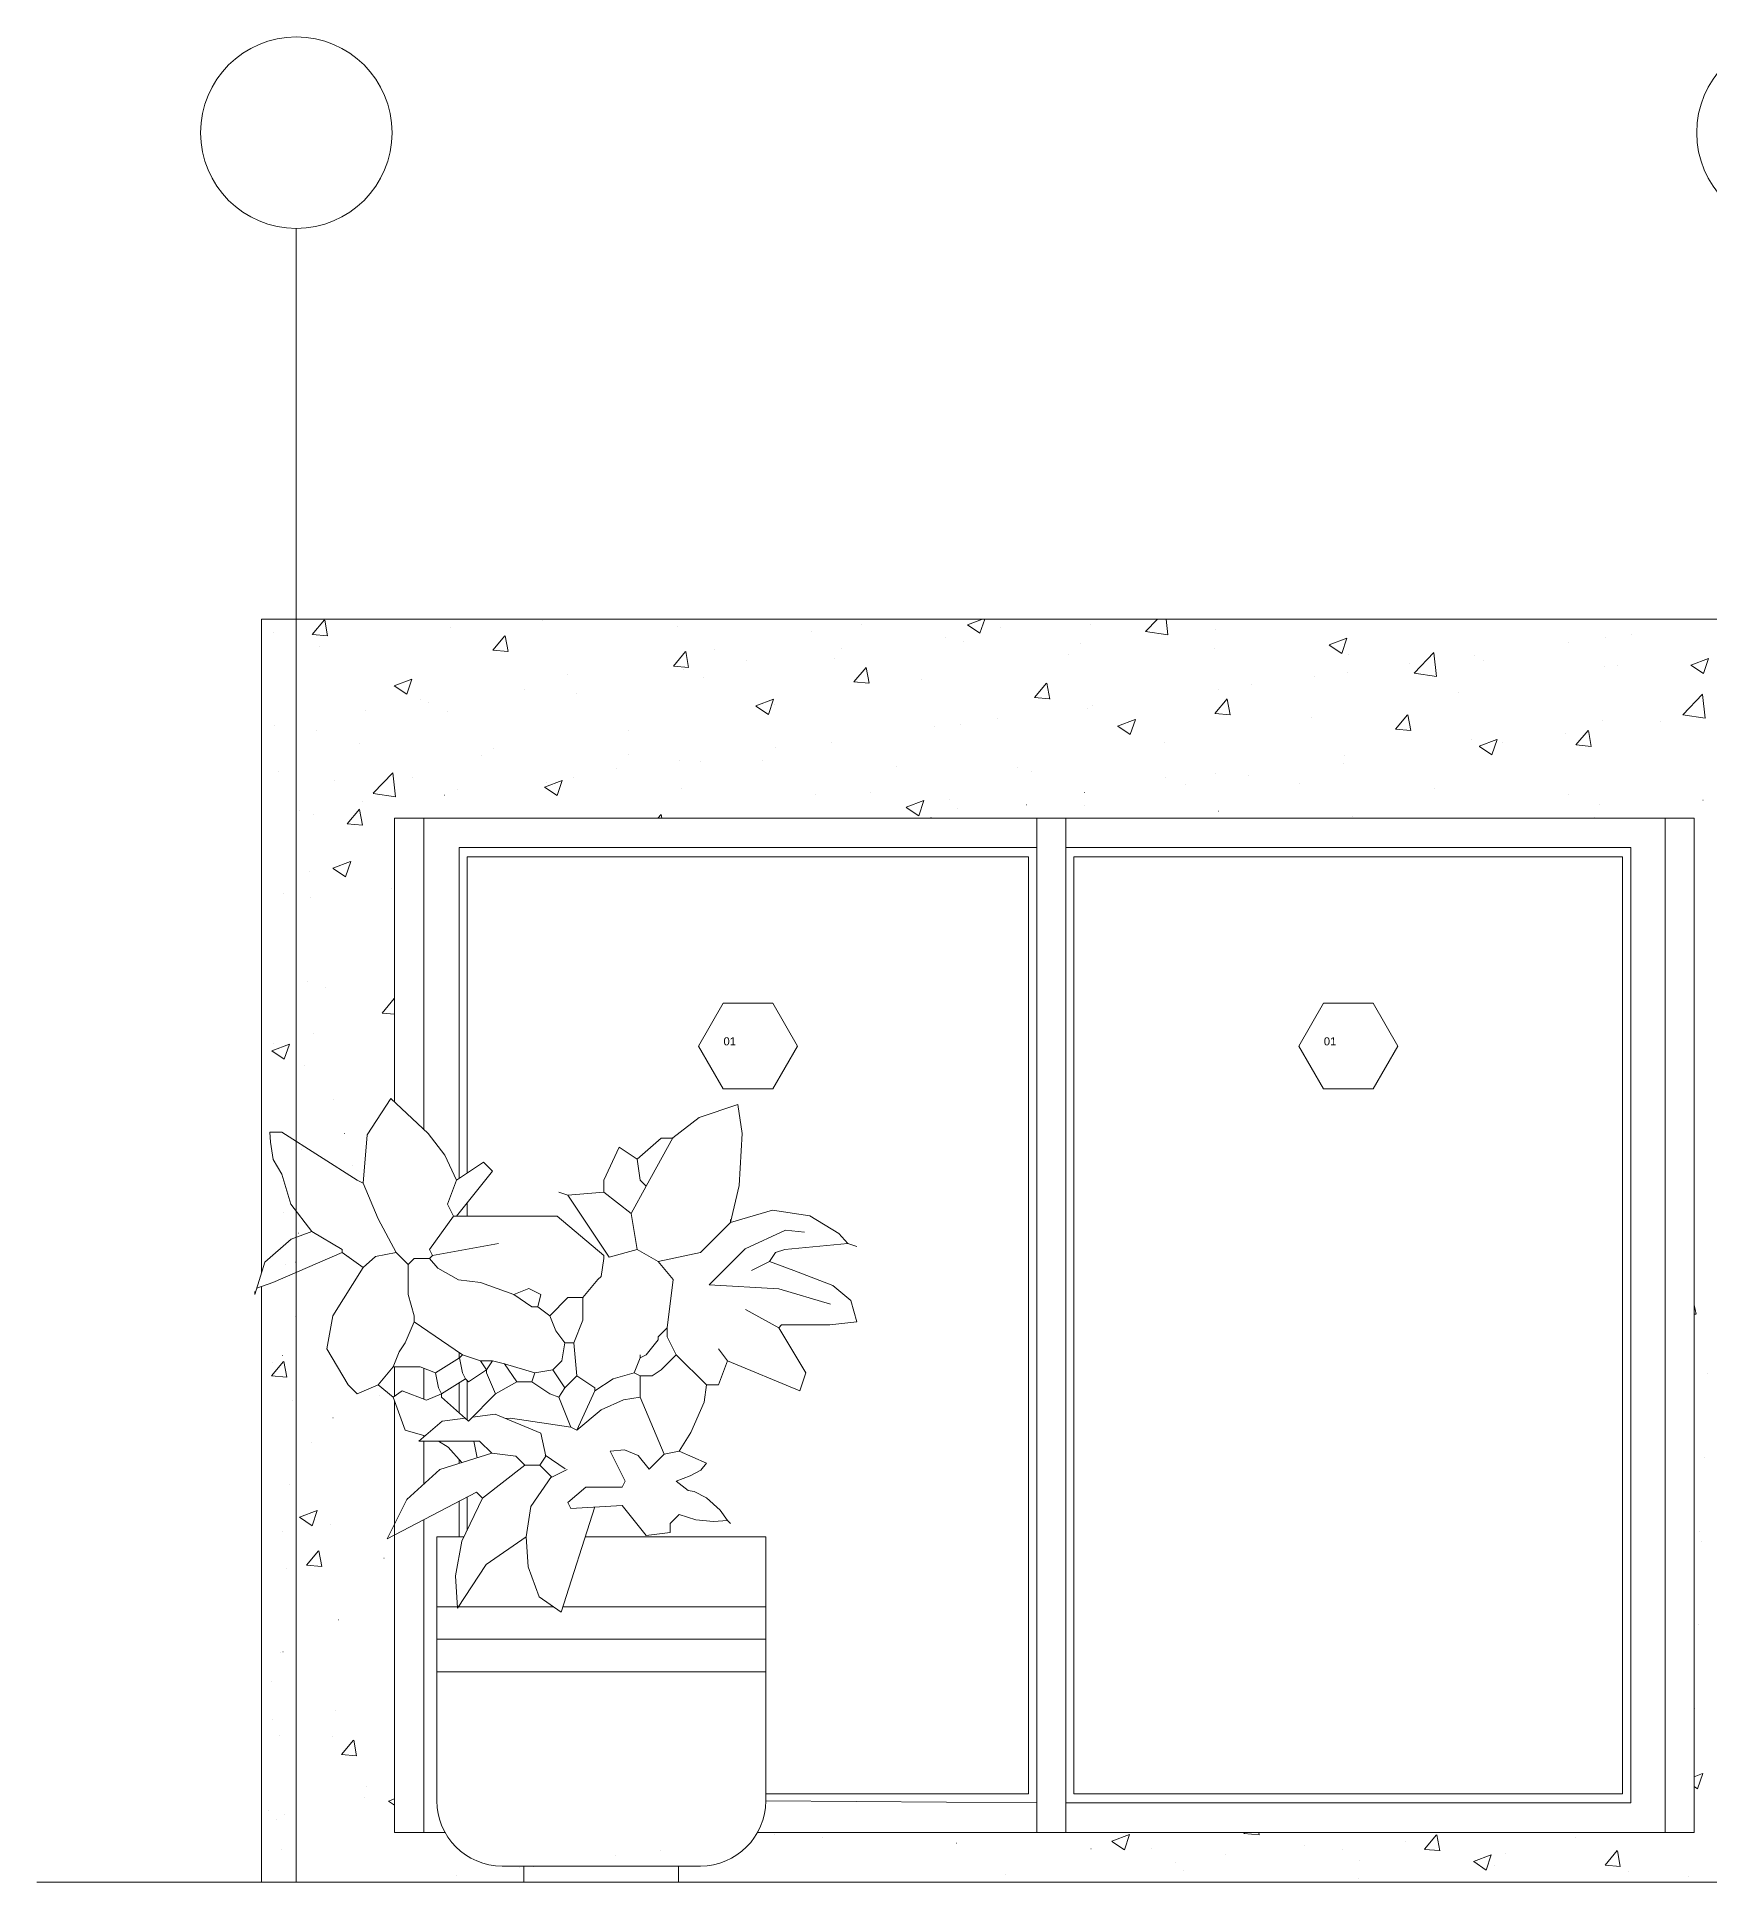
# Model space of a CAD drawing. Header units: centimetres. Extents: x -16179 to 12840, y -10704 to 3856.
# Drawn here: x 10032.6 to 10370.1, y -5198.5 to -4826.1 of the extents above; entities that cross this region are included whole.
import ezdxf

# ---------------------------------------------------------------- set-up
doc = ezdxf.new("R2010")
doc.units = ezdxf.units.CM
doc.header["$MEASUREMENT"] = 0
for name, color, linetype, lineweight in [('A-ANNO-SYMB_Num_Penna__3_Num_Penna__3_Num_Penna__3_Num_Penna__3_Num_Penna__3_Num_Penna__3_Num_Penna__3_Num_Penna__3_Num_Penna__3_Num_Penna__3', 3, 'Continuous', 18), ('A-ELEV-MBE1_Num_Penna__7_Num_Penna__7_Num_Penna__7_Num_Penna__7_Num_Penna__7_Num_Penna__7_Num_Penna__7_Num_Penna__7_Num_Penna__7_Num_Penna__7', 7, 'Continuous', 18), ('A-ELEV-PATT_Num_Penna__8_Num_Penna__8_Num_Penna__8_Num_Penna__8_Num_Penna__8_Num_Penna__8_Num_Penna__8_Num_Penna__8_Num_Penna__8_Num_Penna__8', 8, 'Continuous', 18), ('A-SECT-PATT_Num_Penna__8_Num_Penna__8_Num_Penna__8_Num_Penna__8_Num_Penna__8_Num_Penna__8_Num_Penna__8_Num_Penna__8_Num_Penna__8_Num_Penna__8', 8, 'Continuous', 18), ('AA - linee quote_Num_Penna__3_Num_Penna__3_Num_Penna__3_Num_Penna__3_Num_Penna__3_Num_Penna__3_Num_Penna__3_Num_Penna__3_Num_Penna__3_Num_Penna__3', 3, 'Continuous', 18), ('AA - pareti sezionate_Num_Penna__7_Num_Penna__7_Num_Penna__7_Num_Penna__7_Num_Penna__7_Num_Penna__7_Num_Penna__7_Num_Penna__7_Num_Penna__7_Num_Penna__7', 7, 'Continuous', 18), ('AA - serramenti e porte_Num_Penna__4_Num_Penna__4_Num_Penna__4_Num_Penna__4_Num_Penna__4_Num_Penna__4_Num_Penna__4_Num_Penna__4_Num_Penna__4_Num_Penna__4', 4, 'Continuous', 18), ('AA pareti non sezionate_Num_Penna__2_Num_Penna__2_Num_Penna__2_Num_Penna__2_Num_Penna__2_Num_Penna__2_Num_Penna__2_Num_Penna__2_Num_Penna__2_Num_Penna__2', 2, 'Continuous', 18), ('AA- arredo_Num_Penna__8_Num_Penna__8_Num_Penna__8_Num_Penna__8_Num_Penna__8_Num_Penna__8_Num_Penna__8_Num_Penna__8_Num_Penna__8_Num_Penna__8', 8, 'Continuous', 18), ('PROIEZIONI_Num_Penna__145_Num_Penna__145_Num_Penna__145_Num_Penna__145_Num_Penna__145_Num_Penna__145_Num_Penna__145_Num_Penna__145_Num_Penna__145_Num_Penna__145', 145, 'Continuous', 18), ('SIMBOLI FINESTRE_Num_Penna__3_Num_Penna__3_Num_Penna__3_Num_Penna__3_Num_Penna__3_Num_Penna__3_Num_Penna__3_Num_Penna__3_Num_Penna__3_Num_Penna__3', 3, 'Continuous', 18), ('VEGETAZIONE_Num_Penna__94_Num_Penna__94_Num_Penna__94_Num_Penna__94_Num_Penna__94_Num_Penna__94_Num_Penna__94_Num_Penna__94_Num_Penna__94_Num_Penna__94', 94, 'Continuous', 18)]:
    doc.layers.add(name, color=color, linetype=linetype, lineweight=lineweight)
doc.styles.add('GENERATED_STYLE_1', font='Arial.ttf')

msp = doc.modelspace()

# ---------------------------------------------------------------- linework, layer by layer
at = {"layer": 'A-ANNO-SYMB_Num_Penna__3_Num_Penna__3_Num_Penna__3_Num_Penna__3_Num_Penna__3_Num_Penna__3_Num_Penna__3_Num_Penna__3_Num_Penna__3_Num_Penna__3', "color": 3, "linetype": 'Continuous', "lineweight": 18}
for p, q in [((10077.96, -5178.54), (10077.97, -5178.54)), ((10032.6, -5198.49), (10032.6, -5198.49))]:
    msp.add_line(p, q, dxfattribs=at)
at = {"layer": 'A-ELEV-MBE1_Num_Penna__7_Num_Penna__7_Num_Penna__7_Num_Penna__7_Num_Penna__7_Num_Penna__7_Num_Penna__7_Num_Penna__7_Num_Penna__7_Num_Penna__7', "color": 7, "linetype": 'Continuous', "lineweight": 18}
msp.add_line((10077.96, -5078.28), (10077.96, -5198.48), dxfattribs=at)
at = {"layer": 'A-ELEV-PATT_Num_Penna__8_Num_Penna__8_Num_Penna__8_Num_Penna__8_Num_Penna__8_Num_Penna__8_Num_Penna__8_Num_Penna__8_Num_Penna__8_Num_Penna__8', "color": 8, "linetype": 'Continuous', "lineweight": 18}
for p, q in [((10088.19, -4946.66), (10090.64, -4943.75)), ((10091.28, -4946.94), (10090.69, -4943.76)), ((10116.07, -4945.3), (10116.07, -4945.3)), ((10134.71, -4943.83), (10134.72, -4943.83)), ((10161.83, -4944.97), (10161.83, -4944.97)), ((10198.99, -4944.63), (10199, -4944.63)), ((10220.41, -4944.72), (10223.44, -4943.55)), ((10220.42, -4944.73), (10222.95, -4946.43)), ((10222.95, -4946.43), (10223.92, -4943.55)), ((10227.07, -4945.22), (10227.08, -4945.22)), ((10245.32, -4944.74), (10245.33, -4944.74)), ((10256.37, -4946.06), (10258.78, -4943.55)), ((10260.89, -4946.77), (10260.52, -4943.55)), ((10270.42, -4945.62), (10270.42, -4945.62)), ((10080.27, -4946.27), (10080.28, -4946.27)), ((10088.2, -4946.67), (10091.24, -4946.94)), ((10089.68, -4949.1), (10089.69, -4949.1)), ((10124.63, -4949.85), (10127.08, -4946.93)), ((10127.72, -4950.13), (10127.13, -4946.95)), ((10188.95, -4946.12), (10188.95, -4946.12)), ((10194.99, -4949.44), (10194.99, -4949.44)), ((10216.07, -4947.26), (10216.07, -4947.26)), ((10219.66, -4947.99), (10219.67, -4947.99)), ((10243.18, -4948.41), (10243.19, -4948.41)), ((10256.38, -4946.07), (10260.9, -4946.77)), ((10270.3, -4949.55), (10270.31, -4949.55)), ((10293.42, -4948.78), (10296.97, -4947.42)), ((10293.43, -4948.8), (10295.96, -4950.5)), ((10295.96, -4950.5), (10296.99, -4947.43)), ((10341.79, -4948.39), (10341.79, -4948.39)), ((10349.21, -4947.2), (10349.22, -4947.2)), ((10354.5, -4946.72), (10354.51, -4946.72)), ((10124.64, -4949.86), (10127.67, -4950.12)), ((10161.07, -4953.04), (10163.51, -4950.12)), ((10161.07, -4953.05), (10164.11, -4953.31)), ((10164.15, -4953.32), (10163.56, -4950.14)), ((10169.37, -4949.72), (10169.37, -4949.72)), ((10175.75, -4951.97), (10175.75, -4951.97)), ((10193.58, -4951.57), (10193.58, -4951.57)), ((10197.5, -4956.23), (10199.95, -4953.31)), ((10240.79, -4950.7), (10240.8, -4950.7)), ((10297.42, -4950.7), (10297.43, -4950.7)), ((10309.7, -4952.61), (10309.71, -4952.61)), ((10310.59, -4954.46), (10314.54, -4950.34)), ((10315.11, -4955.18), (10314.55, -4950.35)), ((10322.83, -4951.01), (10322.83, -4951.01)), ((10324.54, -4951.85), (10324.54, -4951.85)), ((10349.07, -4953.22), (10349.08, -4953.22)), ((10351.66, -4952.99), (10351.66, -4952.99)), ((10366.42, -4952.85), (10369.98, -4951.49)), ((10366.43, -4952.87), (10368.96, -4954.57)), ((10368.97, -4954.57), (10370, -4951.5)), ((10104.72, -4957.03), (10108.28, -4955.67)), ((10107.26, -4958.75), (10108.29, -4955.68)), ((10139.74, -4954.8), (10139.75, -4954.8)), ((10163.03, -4953.65), (10163.04, -4953.65)), ((10167.19, -4955.38), (10167.2, -4955.38)), ((10197.51, -4956.23), (10200.55, -4956.5)), ((10200.59, -4956.51), (10200, -4953.32)), ((10211.17, -4955.79), (10211.17, -4955.79)), ((10233.94, -4959.42), (10236.39, -4956.5)), ((10237.03, -4959.7), (10236.44, -4956.51)), ((10277.75, -4956.82), (10277.75, -4956.82)), ((10290.46, -4955.15), (10290.47, -4955.15)), ((10297.17, -4954.27), (10297.17, -4954.27)), ((10310.6, -4954.48), (10315.12, -4955.18)), ((10104.73, -4957.04), (10107.26, -4958.75)), ((10110.12, -4959.89), (10110.12, -4959.89)), ((10111.71, -4960.4), (10111.71, -4960.4)), ((10130.95, -4957.87), (10130.95, -4957.87)), ((10141.53, -4958.63), (10141.54, -4958.63)), ((10177.73, -4961.1), (10181.28, -4959.73)), ((10180.27, -4962.82), (10181.3, -4959.75)), ((10233.95, -4959.42), (10236.99, -4959.69)), ((10270.38, -4962.6), (10272.83, -4959.68)), ((10271.09, -4957.84), (10271.09, -4957.84)), ((10273.46, -4962.88), (10272.87, -4959.7)), ((10319.44, -4958.31), (10319.45, -4958.31)), ((10364.8, -4962.87), (10368.76, -4958.75)), ((10369.32, -4963.59), (10368.76, -4958.76)), ((10098.99, -4962.08), (10099, -4962.08)), ((10115.45, -4962.21), (10115.46, -4962.21)), ((10177.74, -4961.11), (10180.27, -4962.82)), ((10181.54, -4960.87), (10181.55, -4960.87)), ((10226.42, -4963.58), (10226.43, -4963.58)), ((10244.7, -4961.65), (10244.71, -4961.65)), ((10245.66, -4961.04), (10245.67, -4961.04)), ((10250.73, -4965.17), (10254.29, -4963.8)), ((10253.28, -4966.89), (10254.31, -4963.82)), ((10270.39, -4962.61), (10273.42, -4962.87)), ((10289.82, -4963.39), (10289.82, -4963.39)), ((10306.81, -4965.79), (10309.26, -4962.87)), ((10309.9, -4966.07), (10309.31, -4962.89)), ((10348.6, -4964.12), (10348.6, -4964.12)), ((10360.38, -4964.22), (10360.38, -4964.22)), ((10364.81, -4962.89), (10369.33, -4963.59)), ((10080.49, -4964.97), (10080.5, -4964.97)), ((10089.07, -4966.02), (10089.07, -4966.02)), ((10151.91, -4965.96), (10151.92, -4965.96)), ((10213.71, -4965.25), (10213.71, -4965.25)), ((10219.04, -4964.9), (10219.05, -4964.9)), ((10250.75, -4965.18), (10253.27, -4966.89)), ((10306.82, -4965.8), (10309.86, -4966.06)), ((10322.21, -4967.92), (10322.22, -4967.92)), ((10323.74, -4969.24), (10327.3, -4967.87)), ((10326.28, -4970.95), (10327.31, -4967.89)), ((10341.14, -4966.75), (10341.15, -4966.75)), ((10343.25, -4968.98), (10345.7, -4966.06)), ((10346.34, -4969.26), (10345.75, -4966.08)), ((10097.7, -4968.64), (10097.71, -4968.64)), ((10122.29, -4971.04), (10122.29, -4971.04)), ((10124.82, -4969.78), (10124.82, -4969.78)), ((10151.94, -4970.93), (10151.94, -4970.93)), ((10181.62, -4969.48), (10181.63, -4969.48)), ((10192.96, -4968.48), (10192.97, -4968.48)), ((10260.19, -4968.48), (10260.2, -4968.48)), ((10296.55, -4971.18), (10296.56, -4971.18)), ((10323.75, -4969.25), (10326.28, -4970.95)), ((10328.42, -4968.43), (10328.43, -4968.43)), ((10343.26, -4968.98), (10346.3, -4969.25)), ((10081.29, -4974.32), (10081.3, -4974.32)), ((10100.46, -4978.72), (10104.42, -4974.6)), ((10104.98, -4979.44), (10104.42, -4974.61)), ((10108.41, -4975.46), (10108.42, -4975.46)), ((10140.92, -4975.54), (10140.92, -4975.54)), ((10149.67, -4973.68), (10149.67, -4973.68)), ((10162.39, -4972.01), (10162.39, -4972.01)), ((10166.58, -4972.29), (10166.58, -4972.29)), ((10179.06, -4972.08), (10179.06, -4972.08)), ((10206.17, -4973.22), (10206.18, -4973.22)), ((10230.57, -4973.56), (10230.57, -4973.56)), ((10233.29, -4974.37), (10233.3, -4974.37)), ((10260.41, -4975.51), (10260.41, -4975.51)), ((10270.47, -4974.75), (10270.47, -4974.75)), ((10277.1, -4975.18), (10277.11, -4975.18)), ((10296.34, -4972.65), (10296.35, -4972.65)), ((10092.66, -4976.13), (10092.67, -4976.13)), ((10100.47, -4978.74), (10104.99, -4979.44)), ((10114.83, -4979.12), (10114.84, -4979.12)), ((10117.59, -4977.91), (10117.59, -4977.91)), ((10135.04, -4977.48), (10138.6, -4976.12)), ((10135.06, -4977.5), (10137.58, -4979.2)), ((10135.53, -4976.61), (10135.54, -4976.61)), ((10137.59, -4979.2), (10138.62, -4976.13)), ((10162.65, -4977.75), (10162.65, -4977.75)), ((10244.08, -4978.56), (10244.09, -4978.56)), ((10264.38, -4976.86), (10264.39, -4976.86)), ((10287.53, -4976.66), (10287.53, -4976.66)), ((10314.65, -4977.8), (10314.65, -4977.8)), ((10341.76, -4978.95), (10341.77, -4978.95)), ((10085.63, -4982.11), (10085.63, -4982.11)), ((10088.45, -4982.93), (10088.45, -4982.93)), ((10095.24, -4984.88), (10097.69, -4981.96)), ((10098.33, -4985.15), (10097.74, -4981.97)), ((10098.35, -4980.44), (10098.35, -4980.44)), ((10157.9, -4983.77), (10158.63, -4983.01)), ((10158.72, -4983.77), (10158.63, -4983.02)), ((10208.05, -4981.55), (10211.61, -4980.19)), ((10208.06, -4981.57), (10210.59, -4983.27)), ((10210.59, -4983.27), (10211.62, -4980.2)), ((10216.88, -4980.05), (10216.89, -4980.05)), ((10218.43, -4981.81), (10218.43, -4981.81)), ((10232.3, -4981.08), (10232.31, -4981.08)), ((10244, -4981.19), (10244.01, -4981.19)), ((10271.12, -4982.34), (10271.13, -4982.34)), ((10347.98, -4981.03), (10347.98, -4981.03)), ((10368.88, -4980.1), (10368.89, -4980.1)), ((10095.25, -4984.88), (10098.29, -4985.15)), ((10171.32, -4983.74), (10171.32, -4983.74)), ((10213.06, -4983.61), (10213.07, -4983.61)), ((10298.24, -4983.48), (10298.24, -4983.48)), ((10346.97, -4983.53), (10346.98, -4983.53)), ((10092.36, -4993.87), (10095.92, -4992.5)), ((10092.37, -4993.88), (10094.9, -4995.59)), ((10094.9, -4995.59), (10095.93, -4992.52)), ((10087.59, -4994.46), (10087.6, -4994.46)), ((10104.22, -4997.94), (10104.23, -4997.94)), ((10082.44, -4998.99), (10082.44, -4998.99)), ((10084.98, -5000.48), (10084.99, -5000.48)), ((10087.83, -4999.84), (10087.84, -4999.84)), ((10087.21, -5016.75), (10087.22, -5016.75)), ((10090.86, -5017.98), (10090.86, -5017.98)), ((10088.41, -5027.24), (10088.42, -5027.24)), ((10080, -5030.71), (10083.56, -5029.34)), ((10080.01, -5030.72), (10082.54, -5032.42)), ((10080.34, -5029.3), (10080.35, -5029.3)), ((10082.54, -5032.42), (10083.57, -5029.35)), ((10086.6, -5033.66), (10086.6, -5033.66)), ((10092.51, -5040.46), (10092.52, -5040.46)), ((10085.98, -5050.57), (10085.98, -5050.57)), ((10085.36, -5067.48), (10085.37, -5067.48)), ((10084.82, -5073.35), (10084.83, -5073.35)), ((10367.48, -5083.89), (10367.12, -5081.95)), ((10084.74, -5084.39), (10084.75, -5084.39)), ((10367.12, -5083.86), (10367.44, -5083.88)), ((10079.95, -5096.32), (10082.4, -5093.4)), ((10080.19, -5093.63), (10080.2, -5093.63)), ((10082.2, -5092.23), (10082.21, -5092.23)), ((10083.03, -5096.6), (10082.45, -5093.42)), ((10079.96, -5096.33), (10083, -5096.59)), ((10369.74, -5095.83), (10369.74, -5095.83)), ((10084.12, -5101.3), (10084.13, -5101.3)), ((10092.36, -5104.78), (10092.37, -5104.78)), ((10088.08, -5109.73), (10088.08, -5109.73)), ((10369.12, -5112.74), (10369.12, -5112.74)), ((10083.51, -5118.22), (10083.51, -5118.22)), ((10085.6, -5124.84), (10089.16, -5123.47)), ((10088.15, -5126.55), (10089.18, -5123.48)), ((10082.14, -5127.65), (10082.14, -5127.65)), ((10085.61, -5124.85), (10088.14, -5126.55)), ((10091.94, -5126.27), (10091.95, -5126.27)), ((10368.18, -5127.68), (10368.19, -5127.68)), ((10087, -5134.53), (10089.45, -5131.61)), ((10090.08, -5134.81), (10089.5, -5131.63)), ((10368.5, -5129.65), (10368.51, -5129.65)), ((10082.89, -5135.13), (10082.89, -5135.13)), ((10087.01, -5134.54), (10090.04, -5134.8)), ((10102.65, -5133.1), (10102.66, -5133.1)), ((10093.43, -5145.58), (10093.44, -5145.58)), ((10367.88, -5146.56), (10367.89, -5146.56)), ((10081.83, -5152.09), (10081.84, -5152.09)), ((10082.27, -5152.04), (10082.28, -5152.04)), ((10080.04, -5157.96), (10080.05, -5157.96)), ((10092.79, -5163.94), (10092.79, -5163.94)), ((10367.27, -5163.47), (10367.27, -5163.47)), ((10080.07, -5165.61), (10080.07, -5165.61)), ((10081.65, -5168.95), (10081.66, -5168.95)), ((10092.21, -5169.11), (10092.22, -5169.11)), ((10094.05, -5172.74), (10096.5, -5169.83)), ((10094.06, -5172.75), (10097.09, -5173.02)), ((10097.13, -5173.02), (10096.54, -5169.84)), ((10367.12, -5177.23), (10368.82, -5176.58)), ((10367.81, -5179.66), (10368.84, -5176.59)), ((10099.06, -5179.2), (10099.06, -5179.2)), ((10367.12, -5179.2), (10367.81, -5179.66)), ((10079.42, -5183.97), (10079.43, -5183.97)), ((10098.66, -5181.44), (10098.67, -5181.44)), ((10103.56, -5182.13), (10104.8, -5181.65)), ((10103.58, -5182.14), (10104.8, -5182.96)), ((10081.04, -5185.86), (10081.04, -5185.86)), ((10082.65, -5184.88), (10082.66, -5184.88)), ((10191.12, -5189.46), (10191.13, -5189.46)), ((10218.24, -5190.61), (10218.25, -5190.61)), ((10249.58, -5190.26), (10253.13, -5188.9)), ((10249.59, -5190.28), (10252.12, -5191.98)), ((10252.12, -5191.98), (10253.15, -5188.91)), ((10276.23, -5188.68), (10276.4, -5188.48)), ((10276.24, -5188.69), (10279.28, -5188.95)), ((10279.31, -5188.96), (10279.23, -5188.48)), ((10288.52, -5191.02), (10288.53, -5191.02)), ((10308.85, -5190.32), (10308.86, -5190.32)), ((10312.67, -5191.87), (10315.12, -5188.95)), ((10315.75, -5192.15), (10315.16, -5188.97)), ((10343.12, -5189.51), (10343.13, -5189.51)), ((10081.99, -5191.97), (10081.99, -5191.97)), ((10245.36, -5191.75), (10245.37, -5191.75)), ((10257.65, -5191.77), (10257.65, -5191.77)), ((10262.44, -5194.6), (10262.44, -5194.6)), ((10272.48, -5192.9), (10272.48, -5192.9)), ((10296.13, -5192), (10296.14, -5192)), ((10299.6, -5194.04), (10299.6, -5194.04)), ((10312.68, -5191.88), (10315.71, -5192.14)), ((10322.58, -5194.33), (10326.14, -5192.97)), ((10322.6, -5194.34), (10325.12, -5196.05)), ((10325.13, -5196.05), (10326.16, -5192.98)), ((10326.72, -5195.19), (10326.72, -5195.19)), ((10329.07, -5192.76), (10329.08, -5192.76)), ((10349.11, -5195.06), (10351.55, -5192.14)), ((10349.11, -5195.06), (10352.15, -5195.33)), ((10352.19, -5195.34), (10351.6, -5192.16)), ((10117.38, -5197.25), (10117.39, -5197.25)), ((10228.02, -5196.86), (10228.03, -5196.86)), ((10236.05, -5198.41), (10236.06, -5198.41)), ((10264.05, -5196.22), (10264.06, -5196.22)), ((10299.44, -5197.84), (10299.45, -5197.84)), ((10353.83, -5196.33), (10353.84, -5196.33)), ((10366.03, -5197.29), (10366.04, -5197.29))]:
    msp.add_line(p, q, dxfattribs=at)
at = {"layer": 'A-SECT-PATT_Num_Penna__8_Num_Penna__8_Num_Penna__8_Num_Penna__8_Num_Penna__8_Num_Penna__8_Num_Penna__8_Num_Penna__8_Num_Penna__8_Num_Penna__8', "color": 8, "linetype": 'Continuous', "lineweight": 18}
for p, q in [((10077.96, -4943.55), (10077.96, -5075.51)), ((10077.96, -5078.28), (10077.96, -5198.48))]:
    msp.add_line(p, q, dxfattribs=at)
at = {"layer": 'AA - linee quote_Num_Penna__3_Num_Penna__3_Num_Penna__3_Num_Penna__3_Num_Penna__3_Num_Penna__3_Num_Penna__3_Num_Penna__3_Num_Penna__3_Num_Penna__3', "color": 3, "linetype": 'Continuous', "lineweight": 18}
msp.add_line((10084.96, -5198.48), (10084.96, -4864.71), dxfattribs=at)
for centre in [(10084.96, -4845.39), (10386.95, -4845.39)]:
    msp.add_circle(centre, 19.33, dxfattribs=at)
at = {"layer": 'AA - pareti sezionate_Num_Penna__7_Num_Penna__7_Num_Penna__7_Num_Penna__7_Num_Penna__7_Num_Penna__7_Num_Penna__7_Num_Penna__7_Num_Penna__7_Num_Penna__7', "color": 7, "linetype": 'Continuous', "lineweight": 18}
msp.add_line((11301.19, -5198.48), (10032.6, -5198.48), dxfattribs=at)
at = {"layer": 'AA - serramenti e porte_Num_Penna__4_Num_Penna__4_Num_Penna__4_Num_Penna__4_Num_Penna__4_Num_Penna__4_Num_Penna__4_Num_Penna__4_Num_Penna__4_Num_Penna__4', "color": 4, "linetype": 'Continuous', "lineweight": 18}
for p, q in [((10189.77, -4978.9), (10189.77, -4978.9)), ((10200.94, -4978.65), (10200.95, -4978.65)), ((10234.4, -4983.77), (10104.8, -4983.77)), ((10104.8, -4983.77), (10104.8, -5041.07)), ((10110.67, -5046.54), (10110.67, -4983.77)), ((10234.4, -5188.48), (10234.4, -4983.77)), ((10234.4, -4983.77), (10240.27, -4983.77)), ((10240.27, -5188.48), (10240.27, -4983.77)), ((10367.12, -4983.77), (10240.27, -4983.77)), ((10361.25, -5188.48), (10361.25, -4983.77)), ((10367.12, -4983.77), (10367.12, -5188.48)), ((10117.82, -4989.66), (10117.82, -5056.47)), ((10234.4, -4989.66), (10117.82, -4989.66)), ((10354.29, -4989.66), (10240.27, -4989.66)), ((10354.29, -5182.46), (10354.29, -4989.66)), ((10232.77, -4991.57), (10119.45, -4991.57)), ((10119.45, -4991.57), (10119.45, -5055.38)), ((10232.77, -5180.68), (10232.77, -4991.57)), ((10241.9, -5180.68), (10241.9, -4991.57)), ((10352.66, -4991.57), (10241.9, -4991.57)), ((10352.66, -5180.68), (10352.66, -4991.57)), ((10352.66, -4991.57), (10352.66, -5180.68)), ((10102.29, -5023.09), (10104.74, -5020.17)), ((10104.8, -5020.22), (10104.79, -5020.18)), ((10102.3, -5023.09), (10104.8, -5023.31)), ((10119.45, -5061.41), (10119.45, -5064.11)), ((10104.8, -5094.5), (10104.8, -5100.4)), ((10110.67, -5100.98), (10110.67, -5094.77)), ((10117.82, -5097.74), (10117.82, -5103.76)), ((10119.45, -5097.28), (10119.45, -5105.21)), ((10104.8, -5101.34), (10104.8, -5188.48)), ((10110.67, -5108.63), (10110.67, -5108.37)), ((10110.67, -5118.22), (10110.67, -5109.46)), ((10117.82, -5113.19), (10117.82, -5114)), ((10119.45, -5120.78), (10119.45, -5127.52)), ((10117.82, -5121.63), (10117.82, -5128.77)), ((10110.67, -5188.48), (10110.67, -5125.35)), ((10232.77, -5180.68), (10179.7, -5180.68)), ((10179.7, -5182.09), (10234.4, -5182.46)), ((10240.27, -5182.46), (10354.29, -5182.46)), ((10352.66, -5180.68), (10241.9, -5180.68)), ((10104.8, -5188.48), (10114.98, -5188.48)), ((10178.04, -5188.48), (10367.12, -5188.48))]:
    msp.add_line(p, q, dxfattribs=at)
at = {"layer": 'AA pareti non sezionate_Num_Penna__2_Num_Penna__2_Num_Penna__2_Num_Penna__2_Num_Penna__2_Num_Penna__2_Num_Penna__2_Num_Penna__2_Num_Penna__2_Num_Penna__2', "color": 2, "linetype": 'Continuous', "lineweight": 18}
msp.add_line((10077.96, -4943.55), (11293.69, -4943.55), dxfattribs=at)
at = {"layer": 'AA- arredo_Num_Penna__8_Num_Penna__8_Num_Penna__8_Num_Penna__8_Num_Penna__8_Num_Penna__8_Num_Penna__8_Num_Penna__8_Num_Penna__8_Num_Penna__8', "color": 8, "linetype": 'Continuous', "lineweight": 18}
for p, q in [((10099.28, -5047.66), (10104.03, -5040.35)), ((10104.03, -5040.35), (10111.56, -5047.37)), ((10166.26, -5044.16), (10174.08, -5041.52)), ((10174.08, -5041.52), (10174.92, -5047.37)), ((10160.96, -5048.25), (10166.26, -5044.16)), ((10079.75, -5049.13), (10079.6, -5047.1)), ((10079.6, -5047.1), (10082.03, -5047.1)), ((10080.3, -5052.63), (10079.75, -5049.13)), ((10082.03, -5047.1), (10097.23, -5056.82)), ((10094.71, -5047.39), (10094.72, -5047.39)), ((10098.44, -5057.43), (10099.28, -5047.66)), ((10111.56, -5047.37), (10114.91, -5051.76)), ((10147.06, -5056.82), (10150.1, -5050.13)), ((10150.1, -5050.13), (10153.75, -5052.57)), ((10153.75, -5052.57), (10158.61, -5048.31)), ((10155.57, -5058.04), (10160.96, -5048.25)), ((10158.61, -5048.31), (10161.04, -5048.31)), ((10174.92, -5047.37), (10174.36, -5057.9)), ((10082.03, -5055.6), (10080.3, -5052.63)), ((10096.21, -5053.83), (10096.22, -5053.83)), ((10114.91, -5051.76), (10117.28, -5056.82)), ((10117.28, -5056.82), (10122.75, -5053.17)), ((10122.75, -5053.17), (10124.58, -5055)), ((10153.75, -5052.57), (10154.36, -5056.82)), ((10083.86, -5061.68), (10082.03, -5055.6)), ((10097.23, -5056.82), (10098.44, -5057.43)), ((10098.44, -5057.43), (10101.51, -5064.62)), ((10115.46, -5061.68), (10117.28, -5056.82)), ((10124.58, -5055), (10117.28, -5064.11)), ((10147.06, -5059.25), (10147.06, -5056.82)), ((10154.36, -5056.82), (10155.57, -5058.04)), ((10137.95, -5059.25), (10139.77, -5059.86)), ((10139.77, -5059.86), (10147.06, -5059.25)), ((10148.1, -5072.34), (10139.77, -5059.86)), ((10152.53, -5063.51), (10147.06, -5059.25)), ((10155.57, -5058.04), (10152.53, -5063.51)), ((10174.36, -5057.9), (10172.59, -5065.33)), ((10082.29, -5063.32), (10082.29, -5063.32)), ((10088.11, -5067.15), (10083.86, -5061.68)), ((10101.51, -5064.62), (10105.13, -5071.41)), ((10116.68, -5064.11), (10111.81, -5070.8)), ((10116.68, -5064.11), (10115.46, -5061.68)), ((10117.28, -5064.11), (10116.68, -5064.11)), ((10137.58, -5064.11), (10117.89, -5064.11)), ((10147.06, -5072.01), (10137.58, -5064.11)), ((10152.53, -5063.51), (10153.75, -5070.8)), ((10172.59, -5065.33), (10181.1, -5062.9)), ((10172.59, -5064.72), (10172.59, -5065.33)), ((10181.1, -5062.9), (10188.59, -5064.04)), ((10188.59, -5064.04), (10194.45, -5067.55)), ((10078.63, -5073.39), (10083.93, -5068.72)), ((10083.93, -5068.72), (10088.11, -5067.15)), ((10088.11, -5067.15), (10094.19, -5070.8)), ((10172.59, -5065.33), (10166.51, -5071.41)), ((10175.56, -5070.69), (10183.72, -5066.93)), ((10183.72, -5066.93), (10187.56, -5067.32)), ((10194.45, -5067.55), (10196.29, -5069.58)), ((10094.19, -5071.41), (10080.21, -5077.48)), ((10094.19, -5070.8), (10094.19, -5071.41)), ((10094.19, -5071.41), (10098.44, -5074.45)), ((10095.57, -5072.19), (10095.57, -5072.19)), ((10100.96, -5072.22), (10098.44, -5074.45)), ((10105.13, -5071.41), (10100.96, -5072.22)), ((10107.56, -5073.84), (10105.13, -5071.41)), ((10111.81, -5070.8), (10112.42, -5072.01)), ((10112.42, -5072.01), (10111.81, -5072.62)), ((10112.42, -5072.01), (10125.79, -5069.58)), ((10147.06, -5072.62), (10147.06, -5072.01)), ((10153.75, -5070.8), (10148.1, -5072.34)), ((10158, -5073.23), (10153.75, -5070.8)), ((10166.51, -5071.41), (10158, -5073.23)), ((10168.27, -5077.94), (10175.56, -5070.69)), ((10180.49, -5073.23), (10181.71, -5071.41)), ((10181.71, -5071.41), (10183.53, -5070.8)), ((10183.53, -5070.8), (10196.29, -5069.58)), ((10196.29, -5069.58), (10198.12, -5070.19)), ((10076.56, -5079.92), (10078.63, -5073.39)), ((10082.85, -5073.86), (10082.85, -5073.86)), ((10098.44, -5074.45), (10092.36, -5084.17)), ((10108.77, -5072.62), (10107.56, -5073.84)), ((10107.56, -5073.84), (10107.56, -5079.92)), ((10111.81, -5072.62), (10108.77, -5072.62)), ((10111.81, -5072.62), (10113.52, -5074.56)), ((10113.52, -5074.56), (10117.7, -5076.9)), ((10147.06, -5072.62), (10146.46, -5076.27)), ((10158, -5073.23), (10161.04, -5076.88)), ((10176.85, -5075.05), (10180.49, -5073.23)), ((10185.35, -5075.05), (10180.49, -5073.23)), ((10193.26, -5078.09), (10185.35, -5075.05)), ((10080.21, -5077.48), (10076.97, -5078.64)), ((10107.56, -5079.92), (10108.77, -5084.17)), ((10117.7, -5076.9), (10122.15, -5077.48)), ((10122.15, -5077.48), (10128.83, -5079.92)), ((10128.83, -5079.92), (10131.87, -5078.7)), ((10132.48, -5082.35), (10128.83, -5079.92)), ((10131.87, -5078.7), (10134.3, -5079.92)), ((10134.3, -5079.92), (10133.69, -5082.35)), ((10145.85, -5076.88), (10142.81, -5080.52)), ((10146.46, -5076.27), (10145.85, -5076.88)), ((10161.04, -5076.88), (10159.83, -5086.6)), ((10182.36, -5078.72), (10168.27, -5077.94)), ((10192.75, -5081.83), (10182.36, -5078.72)), ((10196.9, -5081.13), (10193.26, -5078.09)), ((10133.69, -5082.35), (10132.48, -5082.35)), ((10133.69, -5082.35), (10136.12, -5084.17)), ((10136.12, -5084.17), (10139.77, -5080.52)), ((10139.77, -5080.52), (10142.81, -5080.52)), ((10142.81, -5080.52), (10142.82, -5085.09)), ((10182.32, -5086.6), (10175.63, -5082.95)), ((10198.12, -5085.39), (10196.9, -5081.13)), ((10092.36, -5084.17), (10091.15, -5090.86)), ((10106.95, -5089.64), (10108.77, -5085.39)), ((10108.77, -5084.17), (10108.77, -5085.39)), ((10108.77, -5085.39), (10118.5, -5092.07)), ((10136.12, -5084.17), (10137.34, -5087.21)), ((10137.34, -5087.21), (10139.16, -5089.64)), ((10142.82, -5085.09), (10140.99, -5089.64)), ((10159.83, -5086.6), (10158, -5088.42)), ((10159.83, -5086.6), (10159.83, -5088.42)), ((10182.32, -5086.6), (10182.92, -5085.99)), ((10187.79, -5095.72), (10182.32, -5086.6)), ((10182.92, -5085.99), (10192.65, -5085.99)), ((10192.65, -5085.99), (10198.12, -5085.39)), ((10091.15, -5090.86), (10095.4, -5098.15)), ((10105.74, -5091.46), (10106.95, -5089.64)), ((10139.16, -5089.64), (10138.56, -5093.29)), ((10139.16, -5089.64), (10140.99, -5089.64)), ((10140.99, -5089.64), (10141.59, -5096.33)), ((10158, -5089.03), (10155.57, -5092.07)), ((10158, -5088.42), (10158, -5089.03)), ((10159.83, -5088.42), (10161.65, -5092.07)), ((10170.16, -5090.86), (10171.98, -5093.29)), ((10101.48, -5098.15), (10104.52, -5094.5)), ((10104.52, -5094.5), (10105.74, -5091.46)), ((10109.99, -5094.5), (10104.52, -5094.5)), ((10113.03, -5095.72), (10109.99, -5094.5)), ((10117.89, -5092.68), (10113.03, -5095.72)), ((10117.82, -5091.6), (10117.82, -5092.73)), ((10118.5, -5092.07), (10117.89, -5092.68)), ((10117.89, -5092.68), (10118.5, -5095.72)), ((10122.15, -5093.29), (10118.5, -5092.07)), ((10122.15, -5093.29), (10124.58, -5093.29)), ((10123.36, -5095.11), (10122.15, -5093.29)), ((10123.36, -5095.11), (10124.58, -5093.29)), ((10124.58, -5093.29), (10127.01, -5093.89)), ((10127.01, -5093.89), (10129.44, -5097.54)), ((10133.09, -5095.72), (10127.01, -5093.89)), ((10138.56, -5093.29), (10136.73, -5095.11)), ((10153.14, -5095.72), (10154.36, -5092.68)), ((10155.57, -5092.07), (10154.36, -5092.68)), ((10154.36, -5092.68), (10154.36, -5092.07)), ((10161.65, -5092.07), (10158.61, -5095.11)), ((10167.73, -5098.15), (10161.65, -5092.07)), ((10171.98, -5093.29), (10170.16, -5098.15)), ((10171.98, -5093.29), (10186.57, -5099.36)), ((10095.4, -5098.15), (10097.23, -5099.97)), ((10097.23, -5099.97), (10101.48, -5098.15)), ((10104.52, -5100.58), (10101.48, -5098.15)), ((10113.64, -5098.76), (10113.03, -5095.72)), ((10119.11, -5096.93), (10114.24, -5099.97)), ((10118.5, -5095.72), (10119.11, -5096.93)), ((10119.11, -5096.93), (10119.71, -5097.54)), ((10119.71, -5097.54), (10123.36, -5095.11)), ((10123.36, -5095.72), (10123.36, -5095.11)), ((10125.18, -5099.97), (10123.36, -5095.72)), ((10129.44, -5097.54), (10125.18, -5099.97)), ((10129.44, -5097.54), (10132.48, -5097.54)), ((10132.48, -5097.54), (10133.09, -5095.72)), ((10136.12, -5099.97), (10132.48, -5097.54)), ((10136.73, -5095.11), (10133.09, -5095.72)), ((10136.73, -5095.11), (10139.16, -5098.76)), ((10139.16, -5098.76), (10141.59, -5096.33)), ((10141.59, -5096.33), (10145.24, -5098.76)), ((10145.24, -5099.36), (10148.89, -5096.93)), ((10148.89, -5096.93), (10153.14, -5095.72)), ((10154.36, -5096.33), (10153.14, -5095.72)), ((10154.36, -5100.58), (10154.36, -5096.33)), ((10156.79, -5096.33), (10154.36, -5096.33)), ((10158.61, -5095.11), (10156.79, -5096.33)), ((10167.27, -5101.64), (10167.73, -5098.15)), ((10170.16, -5098.15), (10167.73, -5098.15)), ((10186.57, -5099.36), (10187.79, -5095.72)), ((10101.83, -5100.31), (10101.84, -5100.31)), ((10106.34, -5099.36), (10104.52, -5100.58)), ((10106.95, -5107.27), (10104.52, -5100.58)), ((10111.21, -5101.19), (10106.34, -5099.36)), ((10114.24, -5099.97), (10111.21, -5101.19)), ((10114.24, -5099.97), (10113.64, -5098.76)), ((10114.24, -5100.58), (10114.24, -5099.97)), ((10119.71, -5105.44), (10114.24, -5100.58)), ((10125.18, -5099.97), (10119.71, -5105.44)), ((10137.95, -5100.58), (10136.12, -5099.97)), ((10139.16, -5098.76), (10137.95, -5100.58)), ((10137.95, -5100.58), (10140.38, -5106.66)), ((10145.24, -5099.36), (10141.59, -5107.27)), ((10145.24, -5098.76), (10145.24, -5099.36)), ((10146.5, -5103.16), (10150.97, -5101.17)), ((10150.97, -5101.17), (10154.36, -5100.58)), ((10159.22, -5112.13), (10154.36, -5100.58)), ((10164.59, -5107.72), (10167.27, -5101.64)), ((10114.4, -5105.44), (10109.71, -5109.46)), ((10119.03, -5104.83), (10114.4, -5105.44)), ((10125.09, -5104.04), (10120.52, -5104.64)), ((10134.31, -5107.91), (10125.09, -5104.04)), ((10128.22, -5104.83), (10127.19, -5104.92)), ((10140.38, -5106.66), (10128.22, -5104.83)), ((10141.59, -5107.27), (10146.5, -5103.16)), ((10110.9, -5108.44), (10106.95, -5107.27)), ((10109.69, -5109.46), (10121.96, -5109.46)), ((10115.6, -5110.72), (10113.67, -5109.46)), ((10120.76, -5109.46), (10121.44, -5112.84)), ((10121.96, -5109.46), (10124.39, -5111.89)), ((10135.33, -5112.5), (10134.31, -5107.91)), ((10140.38, -5106.66), (10141.59, -5107.27)), ((10162.26, -5111.52), (10164.59, -5107.72)), ((10124.39, -5111.89), (10113.95, -5115.24)), ((10118.38, -5113.82), (10115.6, -5110.72)), ((10129.26, -5112.5), (10124.39, -5111.89)), ((10131.08, -5114.32), (10129.26, -5112.5)), ((10134.12, -5114.32), (10135.33, -5112.5)), ((10139.24, -5115.1), (10135.22, -5112.29)), ((10151.19, -5111.23), (10148.28, -5111.52)), ((10148.28, -5111.52), (10151.32, -5117.6)), ((10153.98, -5112.4), (10151.19, -5111.23)), ((10156.18, -5115.17), (10153.98, -5112.4)), ((10159.22, -5112.13), (10156.18, -5115.17)), ((10162.26, -5111.52), (10159.22, -5112.13)), ((10167.73, -5113.95), (10162.26, -5111.52)), ((10113.95, -5115.24), (10107.27, -5121.3)), ((10131.08, -5114.32), (10122.57, -5121.01)), ((10134.12, -5114.32), (10131.08, -5114.32)), ((10136.45, -5116.62), (10132.32, -5122.7)), ((10136.55, -5116.75), (10134.12, -5114.32)), ((10139.64, -5115.2), (10136.55, -5116.75)), ((10161.65, -5117.6), (10164.48, -5116.49)), ((10164.48, -5116.49), (10166.6, -5115.32)), ((10166.6, -5115.32), (10167.73, -5113.95)), ((10103.28, -5129.19), (10121.36, -5119.79)), ((10121.36, -5119.79), (10122.57, -5121.01)), ((10143.42, -5118.81), (10139.77, -5121.85)), ((10150.71, -5118.81), (10143.42, -5118.81)), ((10151.32, -5117.6), (10150.71, -5118.81)), ((10164.08, -5119.42), (10161.65, -5117.6)), ((10165.26, -5119.65), (10164.08, -5119.42)), ((10167.72, -5120.94), (10165.26, -5119.65)), ((10107.38, -5121.01), (10103.28, -5129.19)), ((10122.57, -5121.01), (10118.4, -5129.7)), ((10132.32, -5122.7), (10131.32, -5128.77)), ((10138.43, -5144), (10145.18, -5122.78)), ((10139.77, -5121.85), (10140.38, -5123.07)), ((10140.38, -5123.07), (10150.71, -5122.46)), ((10150.71, -5122.46), (10155.57, -5128.54)), ((10160.44, -5126.11), (10162.26, -5124.28)), ((10162.26, -5124.28), (10165.59, -5125.38)), ((10170.51, -5123.39), (10167.72, -5120.94)), ((10171.98, -5125.5), (10170.51, -5123.39)), ((10155.57, -5128.54), (10160.44, -5127.93)), ((10160.44, -5127.93), (10160.44, -5126.11)), ((10165.59, -5125.38), (10169.17, -5125.73)), ((10169.17, -5125.73), (10171.98, -5125.5)), ((10172.59, -5126.11), (10171.98, -5125.5)), ((10118.85, -5128.77), (10113.32, -5128.77)), ((10113.32, -5128.77), (10113.32, -5182.09)), ((10118.4, -5129.7), (10117.07, -5136.7)), ((10123.3, -5134.36), (10131.32, -5128.77)), ((10131.32, -5128.77), (10131.77, -5134.83)), ((10179.7, -5128.77), (10143.28, -5128.77)), ((10179.7, -5128.77), (10178.71, -5128.77)), ((10179.7, -5182.09), (10179.7, -5128.77)), ((10117.51, -5143.23), (10123.3, -5134.36)), ((10131.77, -5134.83), (10133.99, -5140.9)), ((10117.07, -5136.7), (10117.51, -5143.23)), ((10113.32, -5142.91), (10117.49, -5142.91)), ((10117.72, -5142.91), (10136.87, -5142.91)), ((10133.99, -5140.9), (10138.43, -5144)), ((10138.78, -5142.91), (10179.7, -5142.91)), ((10113.32, -5149.47), (10179.7, -5149.47)), ((10113.32, -5156.02), (10179.7, -5156.02)), ((10181.42, -5188.82), (10181.42, -5188.82)), ((10126.49, -5195.26), (10166.53, -5195.26)), ((10126.49, -5195.26), (10166.53, -5195.26)), ((10162.13, -5195.26), (10130.89, -5195.26)), ((10130.89, -5195.26), (10130.89, -5198.48)), ((10132.89, -5195.38), (10132.89, -5195.38)), ((10149.34, -5193.05), (10149.34, -5193.05)), ((10158.55, -5192.13), (10158.55, -5192.13)), ((10162.13, -5198.48), (10162.13, -5195.26)), ((10130.1, -5195.58), (10130.1, -5195.58))]:
    msp.add_line(p, q, dxfattribs=at)
for centre, start, end in [((10126.49, -5182.09), 180, 270), ((10166.53, -5182.09), 270, 0)]:
    msp.add_arc(centre, 13.17, start, end, dxfattribs=at)
at = {"layer": 'PROIEZIONI_Num_Penna__145_Num_Penna__145_Num_Penna__145_Num_Penna__145_Num_Penna__145_Num_Penna__145_Num_Penna__145_Num_Penna__145_Num_Penna__145_Num_Penna__145', "color": 145, "linetype": 'Continuous', "lineweight": 18}
msp.add_line((10130.89, -5198.48), (10162.13, -5198.48), dxfattribs=at)
at = {"layer": 'SIMBOLI FINESTRE_Num_Penna__3_Num_Penna__3_Num_Penna__3_Num_Penna__3_Num_Penna__3_Num_Penna__3_Num_Penna__3_Num_Penna__3_Num_Penna__3_Num_Penna__3', "color": 3, "linetype": 'Continuous', "lineweight": 18}
for p, q in [((10171.11, -5021.08), (10166.11, -5029.74)), ((10181.11, -5021.08), (10171.11, -5021.08)), ((10186.11, -5029.74), (10181.11, -5021.08)), ((10292.28, -5021.08), (10287.28, -5029.74)), ((10302.28, -5021.08), (10292.28, -5021.08)), ((10307.28, -5029.74), (10302.28, -5021.08)), ((10166.11, -5029.74), (10171.11, -5038.4)), ((10181.11, -5038.4), (10186.11, -5029.74)), ((10287.28, -5029.74), (10292.28, -5038.4)), ((10302.28, -5038.4), (10307.28, -5029.74)), ((10171.11, -5038.4), (10181.11, -5038.4)), ((10292.28, -5038.4), (10302.28, -5038.4))]:
    msp.add_line(p, q, dxfattribs=at)
at = {"layer": 'VEGETAZIONE_Num_Penna__94_Num_Penna__94_Num_Penna__94_Num_Penna__94_Num_Penna__94_Num_Penna__94_Num_Penna__94_Num_Penna__94_Num_Penna__94_Num_Penna__94', "color": 94, "linetype": 'Continuous', "lineweight": 18}
for p, q in [((10117.28, -5064.11), (10117.89, -5064.11)), ((10076.56, -5079.31), (10076.56, -5079.92))]:
    msp.add_line(p, q, dxfattribs=at)

# ---------------------------------------------------------------- texts
at = {"layer": 'SIMBOLI FINESTRE_Num_Penna__3_Num_Penna__3_Num_Penna__3_Num_Penna__3_Num_Penna__3_Num_Penna__3_Num_Penna__3_Num_Penna__3_Num_Penna__3_Num_Penna__3', "color": 3, "linetype": 'Continuous', "lineweight": 18, "char_height": 1.615, "attachment_point": 7, "rotation": 359.8326, "style": 'GENERATED_STYLE_1'}
for insert in [(10171.18, -5029.62), (10292.35, -5029.62)]:
    msp.add_mtext('\\A1;01', dxfattribs=dict(at, insert=insert))

doc.saveas('drawing.dxf')
